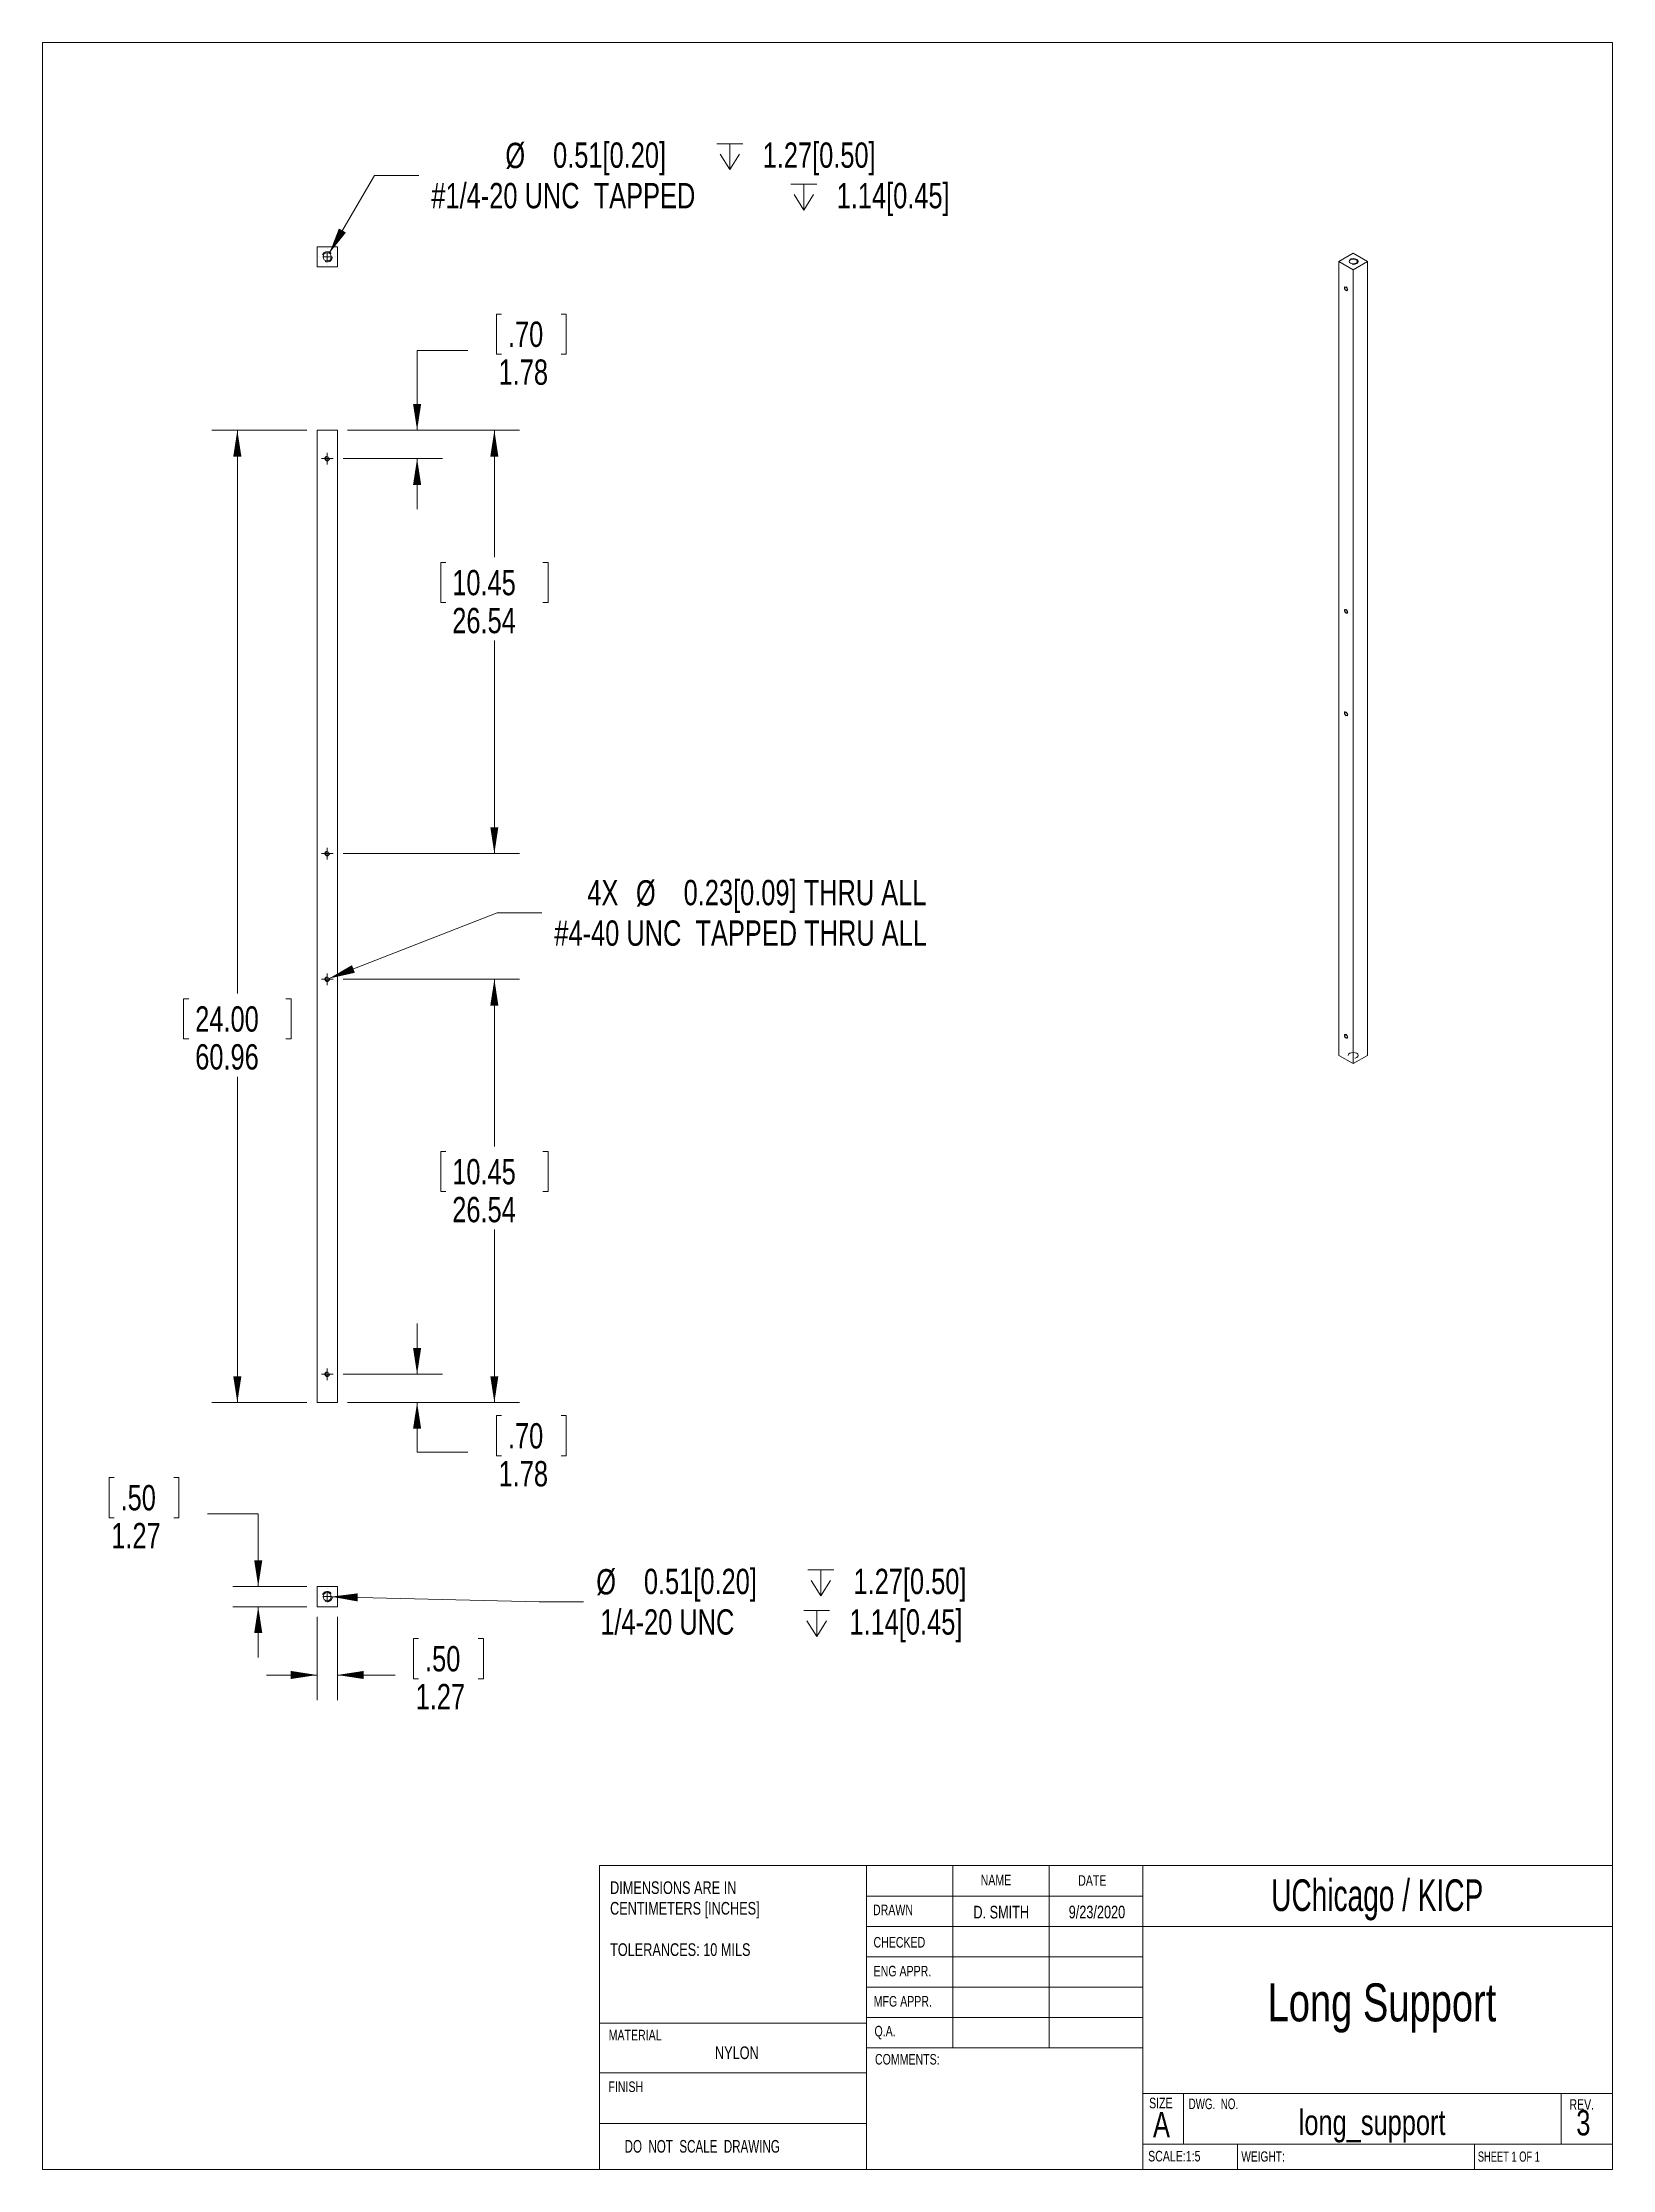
# Model space of a CAD drawing. Header units: millimetres. Extents: x 1 to 20.6, y 0.6 to 27.3.
import ezdxf

# ---------------------------------------------------------------- set-up
doc = ezdxf.new("R2010")
doc.units = ezdxf.units.MM
doc.linetypes.add('HIDDEN', pattern=[0.1905, 0.127, -0.0635])
doc.styles.add('SLDTEXTSTYLE0', font='TXT', dxfattribs={"width": 0.75})
doc.styles.add('SLDTEXTSTYLE1', font='TXT', dxfattribs={"width": 0.663})
doc.styles.add('SLDTEXTSTYLE2', font='TXT', dxfattribs={"width": 0.6875})
doc.styles.add('SLDTEXTSTYLE3', font='TXT', dxfattribs={"width": 0.684783})
doc.styles.add('SLDTEXTSTYLE4', font='TXT', dxfattribs={"width": 0.694444})
doc.dimstyles.new('SLDDIMSTYLE0', dxfattribs={"dimtxt": 0.3175, "dimasz": 0.3302, "dimexe": 0, "dimexo": 0.0625, "dimgap": 0.079375, "dimtad": 0, "dimtih": 1, "dimtoh": 1, "dimlfac": 5, "dimrnd": 1e-09, "dimzin": 12, "dimdsep": 46, "dimtxsty": 'SLDTEXTSTYLE0', "dimsah": 1, "dimcen": 0.09, "dimadec": 0, "dimazin": 3, "dimtfac": 1, "dimtofl": 0, "dimtmove": 0, "dimatfit": 3, "dimfxl": 1, "dimfrac": 2, "dimtolj": 1, "dimtzin": 12, "dimarcsym": 0})
doc.dimstyles.new('SLDDIMSTYLE1', dxfattribs={"dimtxt": 0.3175, "dimasz": 0.3302, "dimexe": 0, "dimexo": 0.0625, "dimgap": 0.079375, "dimtad": 0, "dimtih": 1, "dimtoh": 1, "dimlfac": 5, "dimrnd": 1e-09, "dimdsep": 46, "dimtxsty": 'SLDTEXTSTYLE0', "dimsah": 1, "dimcen": 0, "dimadec": 0, "dimazin": 2, "dimtfac": 1, "dimtofl": 0, "dimtmove": 0, "dimatfit": 3, "dimfxl": 1, "dimfrac": 2, "dimtolj": 1, "dimtzin": 12, "dimarcsym": 0})
doc.dimstyles.new('SLDDIMSTYLE2', dxfattribs={"dimtxt": 0.3175, "dimasz": 0.3302, "dimexe": 0, "dimexo": 0.0625, "dimgap": 0.079375, "dimtad": 0, "dimtih": 1, "dimtoh": 1, "dimlfac": 5, "dimrnd": 1e-09, "dimzin": 12, "dimdsep": 46, "dimtxsty": 'SLDTEXTSTYLE0', "dimsah": 1, "dimcen": 0.09, "dimadec": 0, "dimazin": 3, "dimtfac": 1, "dimtmove": 0, "dimatfit": 0, "dimfxl": 1, "dimfrac": 2, "dimtolj": 1, "dimtzin": 12, "dimarcsym": 0})
doc.dimstyles.new('SLDDIMSTYLE3', dxfattribs={"dimtxt": 0.3175, "dimasz": 0.3302, "dimexe": 0, "dimexo": 0.0625, "dimgap": 0.079375, "dimtad": 0, "dimtih": 1, "dimtoh": 1, "dimlfac": 5, "dimrnd": 1e-09, "dimzin": 0, "dimdsep": 46, "dimtxsty": 'SLDTEXTSTYLE0', "dimsah": 1, "dimcen": 0, "dimadec": 0, "dimazin": 0, "dimtfac": 1, "dimtofl": 0, "dimtmove": 0, "dimatfit": 3, "dimfxl": 1, "dimfrac": 2, "dimtolj": 1, "dimtzin": 12, "dimarcsym": 0})

# ---------------------------------------------------------------- blocks, each defined once
blk = doc.blocks.new('SW_NOTE_0')
at = {"color": 0, "linetype": 'Continuous', "lineweight": 0, "char_height": 0.15875, "attachment_point": 1, "style": 'SLDTEXTSTYLE0'}
for s, insert in [('DIMENSIONS ARE IN', (0, 0.205)), ('CENTIMETERS [INCHES]', (0, -0.054)), ('TOLERANCES: 10 MILS', (0, -0.572))]:
    blk.add_mtext(s, dxfattribs=dict(at, insert=insert))
blk = doc.blocks.new('_D')
at = {"color": 7, "linetype": 'Continuous', "lineweight": 0}
for p, q in [((4.268, 22.444), (3.077, 22.444)), ((3.395, 22.444), (3.395, 15.38)), ((2.786, 15.315), (2.722, 15.315)), ((2.722, 15.315), (2.722, 14.811)), ((4.003, 15.315), (4.068, 15.315)), ((4.068, 15.315), (4.068, 14.811)), ((2.722, 14.811), (2.786, 14.811)), ((4.068, 14.811), (4.003, 14.811)), ((3.395, 10.252), (3.395, 14.336)), ((4.268, 10.252), (3.077, 10.252))]:
    blk.add_line(p, q, dxfattribs=at)
for points in [[(3.395, 22.444), (3.344, 22.114), (3.446, 22.114)], [(3.395, 10.252), (3.446, 10.582), (3.344, 10.582)]]:
    blk.add_solid(points, dxfattribs=at)
at = {"color": 7, "linetype": 'Continuous', "lineweight": 0, "char_height": 0.3175, "attachment_point": 1, "style": 'SLDTEXTSTYLE0'}
for s, insert in [('24.00', (2.867, 15.22)), ('60.96', (2.867, 14.745))]:
    blk.add_mtext(s, dxfattribs=dict(at, insert=insert))
blk = doc.blocks.new('_D_1')
at = {"color": 7, "linetype": 'Continuous', "lineweight": 0}
for p, q in [((4.543, 15.568), (6.655, 16.394)), ((6.655, 16.394), (7.211, 16.394))]:
    blk.add_line(p, q, dxfattribs=at)
blk.add_solid([(4.543, 15.568), (4.869, 15.641), (4.832, 15.736)], dxfattribs=at)
at = {"color": 7, "linetype": 'Continuous', "lineweight": 0, "char_height": 0.3175, "attachment_point": 1, "style": 'SLDTEXTSTYLE0'}
for s, insert in [('4X', (7.783, 16.805)), ('%%c', (8.393, 16.801)), ('0.23[0.09] THRU ALL', (8.991, 16.805)), ('#4-40 UNC  TAPPED THRU ALL', (7.37, 16.297))]:
    blk.add_mtext(s, dxfattribs=dict(at, insert=insert))
blk = doc.blocks.new('_D_2')
at = {"color": 7, "linetype": 'Continuous', "lineweight": 0}
for p, q in [((5.649, 10.607), (5.649, 11.242)), ((4.722, 10.607), (5.966, 10.607)), ((4.776, 10.252), (5.966, 10.252)), ((5.649, 9.631), (5.649, 10.252)), ((6.707, 10.088), (6.643, 10.088)), ((6.643, 10.088), (6.643, 9.584)), ((7.455, 10.088), (7.52, 10.088)), ((7.52, 10.088), (7.52, 9.584)), ((6.284, 9.631), (5.649, 9.631)), ((6.643, 9.584), (6.707, 9.584)), ((7.52, 9.584), (7.455, 9.584))]:
    blk.add_line(p, q, dxfattribs=at)
for points in [[(5.649, 10.607), (5.7, 10.937), (5.598, 10.937)], [(5.649, 10.252), (5.598, 9.922), (5.7, 9.922)]]:
    blk.add_solid(points, dxfattribs=at)
at = {"color": 7, "linetype": 'Continuous', "lineweight": 0, "char_height": 0.3175, "attachment_point": 1, "style": 'SLDTEXTSTYLE0'}
for s, insert in [('.70', (6.788, 9.993)), ('1.78', (6.671, 9.518))]:
    blk.add_mtext(s, dxfattribs=dict(at, insert=insert))
blk = doc.blocks.new('_D_3')
at = {"color": 7, "linetype": 'Continuous', "lineweight": 0}
for p, q in [((4.722, 15.56), (6.935, 15.56)), ((6.618, 15.56), (6.618, 13.464)), ((6.009, 13.4), (5.945, 13.4)), ((5.945, 13.4), (5.945, 12.896)), ((7.226, 13.4), (7.291, 13.4)), ((7.291, 13.4), (7.291, 12.896)), ((5.945, 12.896), (6.009, 12.896)), ((7.291, 12.896), (7.226, 12.896)), ((6.618, 10.252), (6.618, 12.421)), ((4.776, 10.252), (6.935, 10.252))]:
    blk.add_line(p, q, dxfattribs=at)
for points in [[(6.618, 15.56), (6.567, 15.23), (6.668, 15.23)], [(6.618, 10.252), (6.668, 10.582), (6.567, 10.582)]]:
    blk.add_solid(points, dxfattribs=at)
at = {"color": 7, "linetype": 'Continuous', "lineweight": 0, "char_height": 0.3175, "attachment_point": 1, "style": 'SLDTEXTSTYLE0'}
for s, insert in [('10.45', (6.09, 13.305)), ('26.54', (6.09, 12.83))]:
    blk.add_mtext(s, dxfattribs=dict(at, insert=insert))
blk = doc.blocks.new('_D_4')
at = {"color": 7, "linetype": 'Continuous', "lineweight": 0}
for p, q in [((6.707, 23.901), (6.643, 23.901)), ((6.643, 23.901), (6.643, 23.397)), ((7.455, 23.901), (7.52, 23.901)), ((7.52, 23.901), (7.52, 23.397)), ((6.284, 23.444), (5.649, 23.444)), ((5.649, 23.444), (5.649, 22.444)), ((6.643, 23.397), (6.707, 23.397)), ((7.52, 23.397), (7.455, 23.397)), ((4.776, 22.444), (5.966, 22.444)), ((4.722, 22.089), (5.966, 22.089)), ((5.649, 22.089), (5.649, 21.454))]:
    blk.add_line(p, q, dxfattribs=at)
for points in [[(5.649, 22.444), (5.7, 22.774), (5.598, 22.774)], [(5.649, 22.089), (5.598, 21.758), (5.7, 21.758)]]:
    blk.add_solid(points, dxfattribs=at)
at = {"color": 7, "linetype": 'Continuous', "lineweight": 0, "char_height": 0.3175, "attachment_point": 1, "style": 'SLDTEXTSTYLE0'}
for s, insert in [('.70', (6.788, 23.806)), ('1.78', (6.671, 23.331))]:
    blk.add_mtext(s, dxfattribs=dict(at, insert=insert))
blk = doc.blocks.new('_D_5')
at = {"color": 7, "linetype": 'Continuous', "lineweight": 0}
for p, q in [((4.776, 22.444), (6.935, 22.444)), ((6.618, 22.444), (6.618, 20.851)), ((6.009, 20.786), (5.945, 20.786)), ((5.945, 20.786), (5.945, 20.282)), ((7.226, 20.786), (7.291, 20.786)), ((7.291, 20.786), (7.291, 20.282)), ((5.945, 20.282), (6.009, 20.282)), ((7.291, 20.282), (7.226, 20.282)), ((6.618, 17.136), (6.618, 19.807)), ((4.722, 17.136), (6.935, 17.136))]:
    blk.add_line(p, q, dxfattribs=at)
for points in [[(6.618, 22.444), (6.567, 22.114), (6.668, 22.114)], [(6.618, 17.136), (6.668, 17.466), (6.567, 17.466)]]:
    blk.add_solid(points, dxfattribs=at)
at = {"color": 7, "linetype": 'Continuous', "lineweight": 0, "char_height": 0.3175, "attachment_point": 1, "style": 'SLDTEXTSTYLE0'}
for s, insert in [('10.45', (6.09, 20.692)), ('26.54', (6.09, 20.216))]:
    blk.add_mtext(s, dxfattribs=dict(at, insert=insert))
blk = doc.blocks.new('SW_CENTERMARKSYMBOL_0')
at = {"color": 0, "linetype": 'Continuous', "lineweight": 0}
for p, q in [((-0.0508, 0), (-0.073406, 0)), ((0, 0), (-0.0508, 0)), ((0, 0.0508), (0, 0.073406)), ((0, 0), (0, 0.0508)), ((0, 0), (0, -0.0508)), ((0, 0), (0.0508, 0)), ((0.0508, 0), (0.073406, 0)), ((0, -0.0508), (0, -0.073406))]:
    blk.add_line(p, q, dxfattribs=at)
blk = doc.blocks.new('SW_CENTERMARKSYMBOL_1')
at = {"color": 0, "linetype": 'Continuous', "lineweight": 0}
for p, q in [((-0.0508, 0), (-0.073406, 0)), ((0, 0), (-0.0508, 0)), ((0, 0.0508), (0, 0.073406)), ((0, 0), (0, 0.0508)), ((0, 0), (0, -0.0508)), ((0, 0), (0.0508, 0)), ((0.0508, 0), (0.073406, 0)), ((0, -0.0508), (0, -0.073406))]:
    blk.add_line(p, q, dxfattribs=at)
blk = doc.blocks.new('SW_CENTERMARKSYMBOL_2')
at = {"color": 0, "linetype": 'Continuous', "lineweight": 0}
for p, q in [((-0.0508, 0), (-0.073406, 0)), ((0, 0), (-0.0508, 0)), ((0, 0.0508), (0, 0.073406)), ((0, 0), (0, 0.0508)), ((0, 0), (0, -0.0508)), ((0, 0), (0.0508, 0)), ((0.0508, 0), (0.073406, 0)), ((0, -0.0508), (0, -0.073406))]:
    blk.add_line(p, q, dxfattribs=at)
blk = doc.blocks.new('SW_CENTERMARKSYMBOL_3')
at = {"color": 0, "linetype": 'Continuous', "lineweight": 0}
for p, q in [((-0.0508, 0), (-0.073406, 0)), ((0, 0), (-0.0508, 0)), ((0, 0.0508), (0, 0.073406)), ((0, 0), (0, 0.0508)), ((0, 0), (0, -0.0508)), ((0, 0), (0.0508, 0)), ((0.0508, 0), (0.073406, 0)), ((0, -0.0508), (0, -0.073406))]:
    blk.add_line(p, q, dxfattribs=at)
blk = doc.blocks.new('SW_SYMBOL_HOLE_DEPTH')
at = {"color": 0, "linetype": 'Continuous', "lineweight": 0}
for p, q in [((0, 87.5), (80, 87.5)), ((40, 87.5), (40, 7.5)), ((10, 55.5), (40, 7.5)), ((70, 55.5), (40, 7.5))]:
    blk.add_line(p, q, dxfattribs=at)
blk = doc.blocks.new('_D_6')
at = {"color": 7, "linetype": 'Continuous', "lineweight": 0}
for p, q in [((4.548, 24.662), (5.114, 25.638)), ((5.114, 25.638), (5.669, 25.638))]:
    blk.add_line(p, q, dxfattribs=at)
blk.add_solid([(4.548, 24.662), (4.757, 24.922), (4.669, 24.973)], dxfattribs=at)
at = {"color": 7, "linetype": 'Continuous', "lineweight": 0, "xscale": 0.0040555664, "yscale": 0.0040555664, "zscale": 0.0040555664}
for p in [(9.409, 25.682), (10.337, 25.174)]:
    blk.add_blockref('SW_SYMBOL_HOLE_DEPTH', p, dxfattribs=at)
at = {"color": 7, "linetype": 'Continuous', "lineweight": 0, "char_height": 0.3175, "attachment_point": 1, "style": 'SLDTEXTSTYLE0'}
for s, insert in [('%%c', (6.756, 26.048)), ('0.51[0.20]', (7.354, 26.052)), ('1.27[0.50]', (9.982, 26.052)), ('#1/4-20 UNC  TAPPED', (5.828, 25.544)), ('1.14[0.45]', (10.91, 25.544))]:
    blk.add_mtext(s, dxfattribs=dict(at, insert=insert))
blk = doc.blocks.new('SW_CENTERMARKSYMBOL_4')
at = {"color": 0, "linetype": 'Continuous', "lineweight": 0}
for p, q in [((-0.1016, 0), (-0.101854, 0)), ((0, 0), (-0.0508, 0)), ((0, 0.1016), (0, 0.101854)), ((0, 0), (0, 0.0508)), ((0, 0), (0, -0.0508)), ((0, 0), (0.0508, 0)), ((0.1016, 0), (0.101854, 0)), ((0, -0.1016), (0, -0.101854))]:
    blk.add_line(p, q, dxfattribs=at)
blk = doc.blocks.new('_D_7')
at = {"color": 7, "linetype": 'Continuous', "lineweight": 0}
for p, q in [((4.395, 7.564), (4.395, 6.518)), ((4.649, 7.564), (4.649, 6.518)), ((5.668, 7.293), (5.604, 7.293)), ((5.604, 7.293), (5.604, 6.789)), ((6.416, 7.293), (6.48, 7.293)), ((6.48, 7.293), (6.48, 6.789)), ((4.395, 6.835), (3.76, 6.835)), ((4.649, 6.835), (5.373, 6.835)), ((5.604, 6.789), (5.668, 6.789)), ((6.48, 6.789), (6.416, 6.789))]:
    blk.add_line(p, q, dxfattribs=at)
for points in [[(4.395, 6.835), (4.065, 6.886), (4.065, 6.785)], [(4.649, 6.835), (4.979, 6.785), (4.979, 6.886)]]:
    blk.add_solid(points, dxfattribs=at)
at = {"color": 7, "linetype": 'Continuous', "lineweight": 0, "char_height": 0.3175, "attachment_point": 1, "style": 'SLDTEXTSTYLE0'}
for s, insert in [('.50', (5.749, 7.198)), ('1.27', (5.631, 6.723))]:
    blk.add_mtext(s, dxfattribs=dict(at, insert=insert))
blk = doc.blocks.new('_D_8')
at = {"color": 7, "linetype": 'Continuous', "lineweight": 0}
for p, q in [((1.851, 9.312), (1.786, 9.312)), ((1.786, 9.312), (1.786, 8.808)), ((2.598, 9.312), (2.663, 9.312)), ((2.663, 9.312), (2.663, 8.808)), ((1.786, 8.808), (1.851, 8.808)), ((2.663, 8.808), (2.598, 8.808)), ((3.022, 8.855), (3.657, 8.855)), ((3.657, 8.855), (3.657, 7.945)), ((4.268, 7.945), (3.339, 7.945)), ((4.268, 7.691), (3.339, 7.691)), ((3.657, 7.691), (3.657, 7.056))]:
    blk.add_line(p, q, dxfattribs=at)
for points in [[(3.657, 7.945), (3.708, 8.275), (3.606, 8.275)], [(3.657, 7.691), (3.606, 7.361), (3.708, 7.361)]]:
    blk.add_solid(points, dxfattribs=at)
at = {"color": 7, "linetype": 'Continuous', "lineweight": 0, "char_height": 0.3175, "attachment_point": 1, "style": 'SLDTEXTSTYLE0'}
for s, insert in [('.50', (1.931, 9.217)), ('1.27', (1.814, 8.742))]:
    blk.add_mtext(s, dxfattribs=dict(at, insert=insert))
blk = doc.blocks.new('_D_9')
at = {"color": 7, "linetype": 'Continuous', "lineweight": 0}
for p, q in [((4.573, 7.817), (7.181, 7.753)), ((7.181, 7.753), (7.736, 7.753))]:
    blk.add_line(p, q, dxfattribs=at)
blk.add_solid([(4.573, 7.817), (4.902, 7.758), (4.904, 7.859)], dxfattribs=at)
at = {"color": 7, "linetype": 'Continuous', "lineweight": 0, "xscale": 0.0040555664, "yscale": 0.0040555664, "zscale": 0.0040555664}
for p in [(10.548, 7.797), (10.497, 7.288)]:
    blk.add_blockref('SW_SYMBOL_HOLE_DEPTH', p, dxfattribs=at)
at = {"color": 7, "linetype": 'Continuous', "lineweight": 0, "char_height": 0.3175, "attachment_point": 1, "style": 'SLDTEXTSTYLE0'}
for s, insert in [('%%c', (7.895, 8.163)), ('0.51[0.20]', (8.493, 8.167)), ('1.27[0.50]', (11.121, 8.167)), ('1/4-20 UNC', (7.946, 7.659)), ('1.14[0.45]', (11.07, 7.659))]:
    blk.add_mtext(s, dxfattribs=dict(at, insert=insert))
blk = doc.blocks.new('SW_CENTERMARKSYMBOL_5')
at = {"color": 0, "linetype": 'Continuous', "lineweight": 0}
for p, q in [((-0.1016, 0), (-0.101854, 0)), ((0, 0), (-0.0508, 0)), ((0, 0.1016), (0, 0.101854)), ((0, 0), (0, 0.0508)), ((0, 0), (0, -0.0508)), ((0, 0), (0.0508, 0)), ((0.1016, 0), (0.101854, 0)), ((0, -0.1016), (0, -0.101854))]:
    blk.add_line(p, q, dxfattribs=at)

msp = doc.modelspace()

# ---------------------------------------------------------------- linework, layer by layer
at = {"color": 7, "linetype": 'Continuous', "lineweight": 0}
for p, q in [((0.9525, 27.305), (20.6375, 27.305)), ((0.9525, 27.305), (0.9525, 0.635)), ((20.6375, 0.635), (20.6375, 27.305)), ((7.9375, 0.635), (7.9375, 4.445)), ((7.9375, 4.445), (20.6375, 4.445)), ((11.2827, 4.445), (11.2827, 0.635)), ((12.366, 4.445), (12.366, 2.159)), ((13.5751, 4.445), (13.5751, 2.159)), ((14.7489, 4.445), (14.7489, 0.635)), ((11.2827, 4.064), (14.7489, 4.064)), ((11.2827, 3.683), (20.6375, 3.683)), ((11.2827, 3.302), (14.7489, 3.302)), ((11.2827, 2.921), (14.7489, 2.921)), ((11.2827, 2.4705), (7.9375, 2.4705)), ((11.2827, 2.54), (14.7489, 2.54)), ((11.2827, 2.159), (14.7489, 2.159)), ((7.9375, 1.8477), (11.2827, 1.8477)), ((14.7489, 1.5875), (20.6375, 1.5875)), ((15.2587, 1.5875), (15.2587, 0.9525)), ((19.9944, 1.5875), (19.9944, 0.9525)), ((7.9375, 1.2127), (11.2827, 1.2127)), ((14.7489, 0.9525), (20.6375, 0.9525)), ((15.9365, 0.9525), (15.9365, 0.635)), ((18.9069, 0.9525), (18.9069, 0.635)), ((20.6375, 0.635), (0.9525, 0.635))]:
    msp.add_line(p, q, dxfattribs=at)
at = {"color": 7, "linetype": 'Continuous', "lineweight": 15}
for p, q in [((4.3949, 24.7451), (4.3949, 24.4911)), ((4.6489, 24.7451), (4.3949, 24.7451)), ((4.6489, 24.4911), (4.6489, 24.7451)), ((17.3875, 24.6637), (17.2079, 24.56)), ((17.2079, 24.56), (17.2079, 14.6047)), ((17.2079, 24.56), (17.3875, 24.4563)), ((17.5671, 24.56), (17.3875, 24.6637)), ((17.3875, 24.4563), (17.5671, 24.56)), ((17.5671, 24.56), (17.5671, 14.6047)), ((4.3949, 24.4911), (4.6489, 24.4911)), ((17.3875, 24.4563), (17.3875, 14.501)), ((4.3949, 22.4437), (4.3949, 10.2517)), ((4.3949, 22.4437), (4.6489, 22.4437)), ((4.6489, 22.4437), (4.6489, 10.2517)), ((17.2079, 14.6047), (17.3875, 14.501)), ((17.3875, 14.501), (17.5671, 14.6047)), ((4.3949, 10.2517), (4.6489, 10.2517)), ((4.3949, 7.6908), (4.3949, 7.9448)), ((4.3949, 7.9448), (4.6489, 7.9448)), ((4.6489, 7.9448), (4.6489, 7.6908)), ((4.6489, 7.6908), (4.3949, 7.6908))]:
    msp.add_line(p, q, dxfattribs=at)
at = {"color": 7, "linetype": 'HIDDEN', "lineweight": 0, "flags": 128}
for points in [[(17.4324, 24.5859), (17.4461, 24.574), (17.451, 24.56), (17.4461, 24.546), (17.4324, 24.5341), (17.4118, 24.5261), (17.3875, 24.5233), (17.3632, 24.5261), (17.3426, 24.5341), (17.3288, 24.546), (17.324, 24.56), (17.3288, 24.574), (17.3426, 24.5859), (17.3632, 24.5939), (17.3875, 24.5966), (17.4118, 24.5939), (17.4324, 24.5859)], [(17.2977, 24.2415), (17.3054, 24.2352), (17.3119, 24.2264), (17.3163, 24.2164), (17.3178, 24.2066), (17.3163, 24.1986), (17.3119, 24.1936), (17.3054, 24.1923), (17.2977, 24.195), (17.29, 24.2012), (17.2834, 24.21), (17.2791, 24.2201), (17.2776, 24.2298), (17.2791, 24.2378), (17.2834, 24.2429), (17.29, 24.2441), (17.2977, 24.2415)], [(17.2977, 20.1971), (17.3054, 20.1909), (17.3119, 20.1821), (17.3163, 20.1721), (17.3178, 20.1623), (17.3163, 20.1543), (17.3119, 20.1493), (17.3054, 20.148), (17.2977, 20.1507), (17.29, 20.1569), (17.2834, 20.1657), (17.2791, 20.1757), (17.2776, 20.1855), (17.2791, 20.1935), (17.2834, 20.1985), (17.29, 20.1998), (17.2977, 20.1971)], [(17.2977, 18.8639), (17.29, 18.8701), (17.2834, 18.8789), (17.2791, 18.889), (17.2776, 18.8987), (17.2791, 18.9067), (17.2834, 18.9118), (17.29, 18.913), (17.2977, 18.9103), (17.3054, 18.9041), (17.3119, 18.8953), (17.3163, 18.8853), (17.3178, 18.8755), (17.3163, 18.8675), (17.3119, 18.8625), (17.3054, 18.8612), (17.2977, 18.8639)], [(17.2977, 14.8196), (17.29, 14.8258), (17.2834, 14.8346), (17.2791, 14.8446), (17.2776, 14.8544), (17.2791, 14.8624), (17.2834, 14.8674), (17.29, 14.8687), (17.2977, 14.866), (17.3054, 14.8598), (17.3119, 14.851), (17.3163, 14.841), (17.3178, 14.8312), (17.3163, 14.8232), (17.3119, 14.8182), (17.3054, 14.8169), (17.2977, 14.8196)], [(17.4324, 14.6306), (17.4118, 14.6386), (17.3875, 14.6414), (17.3632, 14.6386), (17.3426, 14.6306), (17.3288, 14.6187), (17.324, 14.6047), (17.3288, 14.5907), (17.3426, 14.5788), (17.3632, 14.5709), (17.3875, 14.5681), (17.4118, 14.5709), (17.4324, 14.5788), (17.4461, 14.5907), (17.451, 14.6047), (17.4461, 14.6187), (17.4324, 14.6306)]]:
    msp.add_lwpolyline(points, dxfattribs=at)
at = {"color": 7, "linetype": 'Continuous', "lineweight": 15, "flags": 128}
for points in [[(17.3514, 24.5391), (17.3679, 24.5328), (17.3875, 24.5305), (17.407, 24.5328), (17.4236, 24.5391), (17.4346, 24.5487), (17.4385, 24.56), (17.4346, 24.5713), (17.4236, 24.5808), (17.407, 24.5872), (17.3875, 24.5895), (17.3679, 24.5872), (17.3514, 24.5808), (17.3403, 24.5713), (17.3364, 24.56), (17.3403, 24.5487), (17.3514, 24.5391)], [(17.3137, 24.209), (17.3124, 24.2168), (17.309, 24.2248), (17.3038, 24.2317), (17.2977, 24.2367), (17.2916, 24.2388), (17.2864, 24.2378), (17.2829, 24.2338), (17.2817, 24.2275), (17.2829, 24.2197), (17.2864, 24.2117), (17.2916, 24.2047), (17.2977, 24.1998), (17.3038, 24.1976), (17.309, 24.1986), (17.3124, 24.2026), (17.3137, 24.209)], [(17.3137, 20.1647), (17.3124, 20.1724), (17.309, 20.1804), (17.3038, 20.1874), (17.2977, 20.1924), (17.2916, 20.1945), (17.2864, 20.1935), (17.2829, 20.1895), (17.2817, 20.1831), (17.2829, 20.1754), (17.2864, 20.1674), (17.2916, 20.1604), (17.2977, 20.1554), (17.3038, 20.1533), (17.309, 20.1543), (17.3124, 20.1583), (17.3137, 20.1647)], [(17.3137, 18.8779), (17.3124, 18.8857), (17.309, 18.8936), (17.3038, 18.9006), (17.2977, 18.9056), (17.2916, 18.9077), (17.2864, 18.9067), (17.2829, 18.9027), (17.2817, 18.8963), (17.2829, 18.8886), (17.2864, 18.8806), (17.2916, 18.8736), (17.2977, 18.8687), (17.3038, 18.8665), (17.309, 18.8675), (17.3124, 18.8715), (17.3137, 18.8779)], [(17.3137, 14.8336), (17.3124, 14.8413), (17.309, 14.8493), (17.3038, 14.8563), (17.2977, 14.8613), (17.2916, 14.8634), (17.2864, 14.8624), (17.2829, 14.8584), (17.2817, 14.852), (17.2829, 14.8443), (17.2864, 14.8363), (17.2916, 14.8293), (17.2977, 14.8243), (17.3038, 14.8222), (17.309, 14.8232), (17.3124, 14.8272), (17.3137, 14.8336)]]:
    msp.add_lwpolyline(points, dxfattribs=at)
at = {"color": 7, "linetype": 'HIDDEN', "lineweight": 0}
for centre, radius in [((4.5219, 24.6181), 0.0635), ((4.5219, 24.6181), 0.0635), ((4.5219, 22.0887), 0.0284), ((4.5219, 17.1357), 0.0284), ((4.5219, 15.5598), 0.0284), ((4.5219, 10.6068), 0.0284), ((4.5219, 7.8178), 0.0635), ((4.5219, 7.8178), 0.0635)]:
    msp.add_circle(centre, radius, dxfattribs=at)
at = {"color": 7, "linetype": 'Continuous', "lineweight": 15}
for centre, radius in [((4.5219, 24.6181), 0.0511), ((4.5219, 22.0887), 0.0226), ((4.5219, 17.1357), 0.0226), ((4.5219, 15.5598), 0.0226), ((4.5219, 10.6068), 0.0226), ((4.5219, 7.8178), 0.0511)]:
    msp.add_circle(centre, radius, dxfattribs=at)

# ---------------------------------------------------------------- block references
at = {"color": 7, "linetype": 'Continuous', "lineweight": 0}
for name, p in [('SW_CENTERMARKSYMBOL_4', (4.5219, 24.6181)), ('SW_CENTERMARKSYMBOL_3', (4.5219, 22.0887)), ('SW_CENTERMARKSYMBOL_2', (4.5219, 17.1357)), ('SW_CENTERMARKSYMBOL_0', (4.5219, 15.5598)), ('SW_CENTERMARKSYMBOL_1', (4.5219, 10.6068)), ('SW_CENTERMARKSYMBOL_5', (4.5219, 7.8178)), ('SW_NOTE_0', (8.0687, 4.043))]:
    msp.add_blockref(name, p, dxfattribs=at)

# ---------------------------------------------------------------- texts
for s, insert, char_height, attachment_point, style in [('NAME', (12.7158, 4.3302), 0.13229, 1, 'SLDTEXTSTYLE0'), ('DATE', (13.9386, 4.3251), 0.13229, 1, 'SLDTEXTSTYLE0'), ('UChicago / KICP', (17.688, 4.2726), 0.396875, 2, 'SLDTEXTSTYLE1'), ('DRAWN', (11.3659, 3.9558), 0.13229, 1, 'SLDTEXTSTYLE0'), ('D. SMITH', (12.9735, 3.941), 0.15875, 2, 'SLDTEXTSTYLE0'), ('9/23/2020', (14.1736, 3.9427), 0.15875, 2, 'SLDTEXTSTYLE0'), ('CHECKED', (11.372, 3.55), 0.13229, 1, 'SLDTEXTSTYLE0'), ('ENG APPR.', (11.3733, 3.1883), 0.13229, 1, 'SLDTEXTSTYLE0'), ('Long Support', (17.7472, 2.9683), 0.47625, 2, 'SLDTEXTSTYLE0'), ('MFG APPR.', (11.3745, 2.81), 0.13229, 1, 'SLDTEXTSTYLE0'), ('Q.A.', (11.3843, 2.4358), 0.13229, 1, 'SLDTEXTSTYLE0'), ('MATERIAL', (8.0512, 2.3861), 0.13229, 1, 'SLDTEXTSTYLE0'), ('NYLON', (9.6583, 2.1778), 0.15875, 2, 'SLDTEXTSTYLE0'), ('COMMENTS:', (11.3904, 2.0828), 0.13229, 1, 'SLDTEXTSTYLE0'), ('FINISH', (8.0483, 1.7382), 0.13229, 1, 'SLDTEXTSTYLE0'), ('SIZE', (14.8277, 1.5339), 0.13229, 1, 'SLDTEXTSTYLE0'), ('A', (14.8765, 1.3571), 0.3175, 1, 'SLDTEXTSTYLE0'), ('DWG.  NO.', (15.3229, 1.5235), 0.13229, 1, 'SLDTEXTSTYLE4'), ('long_support', (17.6242, 1.3846), 0.3175, 2, 'SLDTEXTSTYLE0'), ('REV.', (20.0979, 1.5157), 0.13229, 1, 'SLDTEXTSTYLE0'), ('3', (20.2725, 1.3796), 0.3175, 2, 'SLDTEXTSTYLE0'), ('DO  NOT  SCALE  DRAWING', (8.2509, 1.0044), 0.15875, 1, 'SLDTEXTSTYLE3'), ('SCALE:1:5', (14.8154, 0.8679), 0.13229, 1, 'SLDTEXTSTYLE0'), ('WEIGHT:', (15.9839, 0.861), 0.127, 1, 'SLDTEXTSTYLE0'), ('SHEET 1 OF 1', (18.9495, 0.8598), 0.127, 1, 'SLDTEXTSTYLE2')]:
    msp.add_mtext(s, dxfattribs=dict(at, insert=insert, char_height=char_height, attachment_point=attachment_point, style=style))

# ---------------------------------------------------------------- dimensions: what is measured, and where the dimension line sits
for p1, p2, text, dimstyle, picture, middle in [((4.4963, 24.574), (4.5475, 24.6623), '<> {\\fGDT;x} 1.27[0.50]\\P#1/4-20 UNC  TAPPED {\\fGDT;x} 1.14[0.45]\\P', 'SLDDIMSTYLE3', '_D_6', (9.3377, 25.6384)), ((4.5008, 15.5515), (4.5429, 15.568), '4X <> THRU ALL\\P#4-40 UNC  TAPPED THRU ALL\\P', 'SLDDIMSTYLE1', '_D_1', (10.3268, 16.3938)), ((4.4709, 7.819), (4.5729, 7.8166), '<> {\\fGDT;x} 1.27[0.50]\\P1/4-20 UNC  {\\fGDT;x} 1.14[0.45]\\P', 'SLDDIMSTYLE3', '_D_9', (10.4767, 7.7533))]:
    dim = msp.add_diameter_dim_2p(p1=p1, p2=p2, text=text, dimstyle=dimstyle, dxfattribs=at)
    dim.commit()
    dim.dimension.update_dxf_attribs({"geometry": picture, "text_midpoint": middle, "dimtype": 163})
for base, p1, p2, dimstyle, picture, middle in [((5.64889, 22.08866), (4.64889, 22.44371), (4.5953, 22.08866), 'SLDDIMSTYLE2', '_D_4', (5.64889, 23.44371)), ((3.3949, 10.2517), (4.3949, 22.4437), (4.3949, 10.2517), 'SLDDIMSTYLE0', '_D', (3.3949, 14.8578)), ((6.6176, 17.1357), (4.6489, 22.4437), (4.5953, 17.1357), 'SLDDIMSTYLE0', '_D_5', (6.6176, 20.329)), ((6.6176, 15.5598), (4.6489, 10.2517), (4.5953, 15.5598), 'SLDDIMSTYLE0', '_D_3', (6.6176, 12.9424)), ((5.6489, 10.6068), (4.6489, 10.2517), (4.5953, 10.6068), 'SLDDIMSTYLE2', '_D_2', (5.6489, 9.6309)), ((3.6567, 7.9448), (4.3949, 7.6908), (4.3949, 7.9448), 'SLDDIMSTYLE2', '_D_8', (3.6567, 8.8546))]:
    dim = msp.add_linear_dim(base=base, p1=p1, p2=p2, angle=90, dimstyle=dimstyle, dxfattribs=at)
    dim.commit()
    dim.dimension.update_dxf_attribs({"geometry": picture, "text_midpoint": middle, "dimtype": 160})
dim = msp.add_linear_dim(base=(4.3949, 6.8354), p1=(4.6489, 7.6908), p2=(4.3949, 7.6908), dimstyle='SLDDIMSTYLE2', dxfattribs=at)
dim.commit()
dim.dimension.update_dxf_attribs({"geometry": '_D_7', "text_midpoint": (6.0419, 6.8354), "dimtype": 160})

doc.saveas('drawing.dxf')
